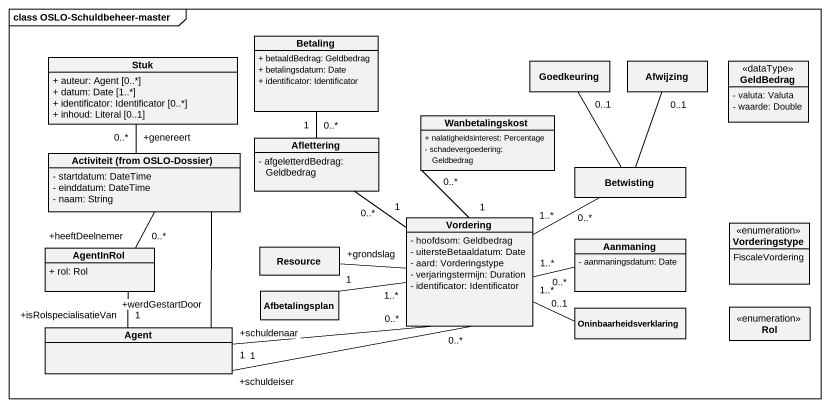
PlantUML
@startuml
mainframe class OSLO-Schuldbeheer-master
hide circle
hide empty members
skinparam classAttributeIconSize 0
class Stuk {
  + auteur: Agent [0..*]
  + datum: Date [1..*]
  + identificator: Identificator [0..*]
  + inhoud: Literal [0..1]
}
class Betaling {
  + betaaldBedrag: Geldbedrag
  + betalingsdatum: Date
  + identificator: Identificator
}
class Goedkeuring
class Afwijzing
class GeldBedrag <<dataType>> {
  - valuta: Valuta
  - waarde: Double
}
class Aflettering {
  - afgeletterdBedrag: Geldbedrag
}
class Wanbetalingskost {
  + nalatigheidsinterest: Percentage
  - schadevergoedering: Geldbedrag
}
class "Activiteit (from OSLO-Dossier)" as Activiteit_from_OSLO_Dossier {
  - startdatum: DateTime
  - einddatum: DateTime
  - naam: String
}
class Betwisting
class Vordering {
  - hoofdsom: Geldbedrag
  - uitersteBetaaldatum: Date
  - aard: Vorderingstype
  - verjaringstermijn: Duration
  - identificator: Identificator
}
class AgentInRol {
  + rol: Rol
}
class Resource
class Aanmaning {
  - aanmaningsdatum: Date
}
enum Vorderingstype {
  FiscaleVordering
}
class Afbetalingsplan
class "Agent" as Agent_
class Oninbaarheidsverklaring
enum Rol
Goedkeuring "0..1" -- Betwisting
Afwijzing "0..1" -- Betwisting
Aflettering "0..*" -up- "1" Betaling
Activiteit_from_OSLO_Dossier -up- "+genereert\n0..*" Stuk
Activiteit_from_OSLO_Dossier -- "+heeftDeelnemer\n0..*" AgentInRol
Activiteit_from_OSLO_Dossier -- "+werdGestartDoor" Agent_
Vordering "1" -up- "0..*" Aflettering
Vordering "1" -up- "0..*" Wanbetalingskost
Vordering "1..*" -right- "0..*" Betwisting
Vordering -left- "+grondslag" Resource
Vordering "1..*" -right- "0..*" Aanmaning
Vordering "1..*" -left- "1" Afbetalingsplan
Vordering "0..*" -left- "+schuldenaar\n1" Agent_
Vordering "0..*" -left- "+schuldeiser\n1" Agent_
Vordering "1..*" -right- "0..1" Oninbaarheidsverklaring
AgentInRol -- "+isRolspecialisatieVan\n1" Agent_
@enduml
